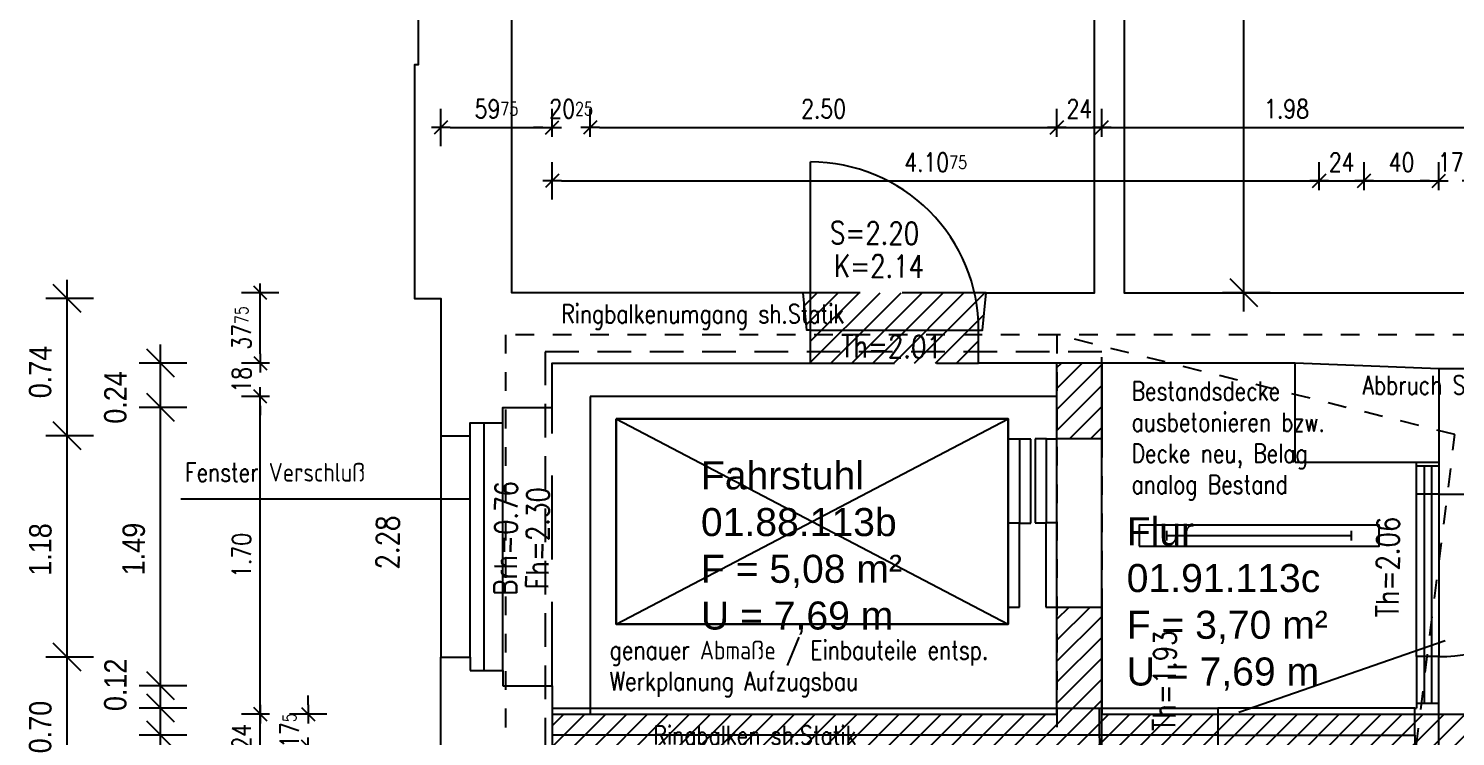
# Model space of a CAD drawing. Header units: metres. Extents: x -1139 to -992, y 249 to 309.
# Drawn here: x -1106.84 to -1099.2, y 296.71 to 300.5 of the extents above; entities that cross this region are included whole.
import ezdxf
from ezdxf.enums import TextEntityAlignment as Align

# ---------------------------------------------------------------- set-up
doc = ezdxf.new("R2010")
doc.units = ezdxf.units.M
doc.header["$LTSCALE"] = 0.03
for name, pattern in [('AUSGEZOGEN', [0]), ('DASHED', [0]), ('GESTRICHELT', [9, 6, -3]), ('GESTRICHELT2', [4.5, 3, -1.5])]:
    doc.linetypes.add(name, pattern=pattern)
doc.layers.get('0').update_dxf_attribs({"linetype": 'CONTINUOUS'})
doc.layers.get('Defpoints').update_dxf_attribs({"linetype": 'CONTINUOUS'})
for name, color, linetype in [('A_abriss', 44, '_ABBRUCH'), ('A_ansicht', 9, 'DASHED'), ('A_aufzug', 3, 'CONTINUOUS'), ('A_bemaßung', 2, 'CONTINUOUS'), ('A_Fenster', 7, 'CONTINUOUS'), ('A_höhen', 3, 'CONTINUOUS'), ('A_MÖBEL', 1, 'CONTINUOUS'), ('A_schraffur', 10, 'CONTINUOUS'), ('A_text', 5, 'CONTINUOUS'), ('A_verdeckt', 8, 'GESTRICHELT2'), ('A_wände', 4, 'CONTINUOUS'), ('A_WÄNDE_NEU', 6, 'CONTINUOUS'), ('CKMA0002', 2, 'CONTINUOUS'), ('E__LEUCHTEN', 6, 'AUSGEZOGEN')]:
    doc.layers.add(name, color=color, linetype=linetype)
doc.styles.add('BOLDSIMP_FNT', font='TXT', dxfattribs={"height": 1})
doc.styles.add('PITSIMP8', font='PITSIMP8.SHX')
doc.styles.add('SIMPLEX', font='simplex.shx', dxfattribs={"width": 0.8, "height": 0.1})
doc.styles.get("Standard").update_dxf_attribs({"font": 'txt', "height": 1})
doc.linetypes.add('_ABBRUCH', pattern='A,25,[101,cadkon.shx,S=3.5,R=0,X=0,Y=0],25', length=50)
doc.dimstyles.get("Standard").update_dxf_attribs({"dimtxt": 0.1, "dimasz": 0.05, "dimexe": 0.1, "dimexo": 0.0625, "dimgap": 0.05, "dimtad": 1, "dimdec": 4, "dimzin": 0, "dimdsep": 46, "dimlunit": 3, "dimtxsty": 'SIMPLEX', "dimblk": 'DIMCROSS', "dimcen": 0.09, "dimdle": 0.025, "dimclrd": 1, "dimclre": 1, "dimclrt": 6, "dimadec": 0, "dimazin": 0, "dimtfac": 1, "dimtdec": 4, "dimtofl": 0, "dimtmove": 2, "dimatfit": 3, "dimldrblk": 'DIMCROSS', "dimfxl": 1, "dimtvp": 1, "dimtolj": 1, "dimtzin": 0, "dimarcsym": 0})

# ---------------------------------------------------------------- blocks, each defined once
blk = doc.blocks.new('SLASH1')
at = {"layer": 'A_bemaßung', "color": 2, "linetype": 'Continuous'}
for p, q in [((0.07663, 0.07663), (-0.07319, -0.07319)), ((0, -0.14068), (0, 0.11466))]:
    blk.add_line(p, q, dxfattribs=at)
blk = doc.blocks.new('Aufzug')
at = {"layer": 'A_aufzug', "color": 1, "linetype": 'GESTRICHELT'}
for p, q in [((2.74, 0.24), (-0.24, 0.24)), ((-0.24, 0.24), (-0.24, -1.94)), ((2.74, 0.03), (2.74, 0.24))]:
    blk.add_line(p, q, dxfattribs=at)
at = {"layer": 'A_aufzug', "linetype": 'Continuous'}
for p, q in [((2.5, 0), (0, 0)), ((0, 0), (0, -1.7)), ((2.5, -1.7), (2.5, 0)), ((2.74, -1.94), (2.74, 0.03)), ((2.2395, -0.1186), (0.1395, -0.1186)), ((0.1395, -0.1186), (0.1395, -1.2186)), ((2.2395, -1.2186), (2.2395, -0.1186)), ((2.2995, -0.2274), (2.2395, -0.2274)), ((2.2995, -0.2274), (2.2995, -0.6774)), ((2.3595, -0.2274), (2.2995, -0.2274)), ((2.3595, -0.6774), (2.3595, -0.2274)), ((2.3834, -0.2266), (2.3834, -0.6766)), ((2.4434, -0.2266), (2.3834, -0.2266)), ((2.4434, -0.6766), (2.4434, -0.2266)), ((2.4435, -0.2266), (2.5, -0.2266)), ((2.74, -0.2266), (2.5, -0.2266)), ((2.2995, -0.6774), (2.2395, -0.6774)), ((2.2395, -0.6774), (2.2395, -1.1276)), ((2.2995, -1.1276), (2.2995, -0.6774)), ((2.2995, -0.6774), (2.3595, -0.6774)), ((2.3834, -0.6766), (2.4434, -0.6766)), ((2.4414, -0.6766), (2.4414, -1.1266)), ((2.5, -0.6766), (2.4434, -0.6766)), ((2.2395, -1.1276), (2.2995, -1.1276)), ((2.4414, -1.1266), (2.5, -1.1266)), ((2.5, -1.1266), (2.74, -1.1266)), ((0.1395, -1.2186), (2.2395, -1.2186)), ((0, -1.7), (2.5, -1.7)), ((-0.24, -1.94), (2.74, -1.94))]:
    blk.add_line(p, q, dxfattribs=at)
blk = doc.blocks.new('DIMCROSS')
at = {"color": 0, "linetype": 'ByBlock'}
blk.add_line((-1, 0), (1, 0), dxfattribs=at)
at = {"linetype": 'ByBlock'}
blk.add_line((-0.707107, -0.707107), (0.707107, 0.707107), dxfattribs=at)
blk = doc.blocks.new('*D114')
at = {"layer": 'CKMA0002', "color": 1, "lineweight": -2}
for p, q in [((-1104.6368, 299.8693), (-1104.6368, 300.0693)), ((-1104.0399, 299.9193), (-1104.0399, 300.0693)), ((-1104.5868, 299.9693), (-1104.0899, 299.9693))]:
    blk.add_line(p, q, dxfattribs=at)
at = {"layer": 'Defpoints', "color": 0}
for p in [(-1104.0399, 299.9693), (-1104.6368, 298.6589), (-1104.0399, 298.7089)]:
    blk.add_point(p, dxfattribs=at)
at = {"layer": 'CKMA0002', "color": 1, "lineweight": -2, "xscale": 0.05, "yscale": 0.05, "zscale": 0.05, "rotation": 180}
blk.add_blockref('DIMCROSS', (-1104.6368, 299.9693), dxfattribs=at)
at = {"layer": 'CKMA0002', "color": 1, "lineweight": -2, "xscale": 0.05, "yscale": 0.05, "zscale": 0.05}
blk.add_blockref('DIMCROSS', (-1104.0399, 299.9693), dxfattribs=at)
at = {"layer": 'CKMA0002', "color": 3, "insert": (-1104.3384, 300.0693), "char_height": 0.1, "attachment_point": 5, "style": 'SIMPLEX'}
blk.add_mtext('\\A1;59{\\A1\\H0.7x\\S75;}', dxfattribs=at)
blk = doc.blocks.new('*D115')
at = {"layer": 'CKMA0002', "color": 1, "lineweight": -2}
for p, q in [((-1103.8368, 299.9193), (-1103.8368, 300.0693)), ((-1104.0899, 299.9693), (-1104.1399, 299.9693)), ((-1103.7868, 299.9693), (-1103.7368, 299.9693))]:
    blk.add_line(p, q, dxfattribs=at)
at = {"layer": 'Defpoints', "color": 0}
for p in [(-1103.8368, 299.9693), (-1104.0399, 298.7089), (-1103.8368, 298.53)]:
    blk.add_point(p, dxfattribs=at)
at = {"layer": 'CKMA0002', "color": 1, "lineweight": -2, "xscale": 0.05, "yscale": 0.05, "zscale": 0.05}
blk.add_blockref('DIMCROSS', (-1104.0399, 299.9693), dxfattribs=at)
at = {"layer": 'CKMA0002', "color": 1, "lineweight": -2, "xscale": 0.05, "yscale": 0.05, "zscale": 0.05, "rotation": 180}
blk.add_blockref('DIMCROSS', (-1103.8368, 299.9693), dxfattribs=at)
at = {"layer": 'CKMA0002', "color": 3, "insert": (-1103.9384, 300.0693), "char_height": 0.1, "attachment_point": 5, "style": 'SIMPLEX'}
blk.add_mtext('\\A1;20{\\A1\\H0.7x\\S25;}', dxfattribs=at)
blk = doc.blocks.new('*D116')
at = {"layer": 'CKMA0002', "color": 1, "lineweight": -2}
for p, q in [((-1101.3369, 299.9193), (-1101.3369, 300.0693)), ((-1103.7868, 299.9693), (-1101.3869, 299.9693))]:
    blk.add_line(p, q, dxfattribs=at)
at = {"layer": 'Defpoints', "color": 0}
for p in [(-1101.3369, 299.9693), (-1103.8368, 298.53), (-1101.3369, 298.5062)]:
    blk.add_point(p, dxfattribs=at)
at = {"layer": 'CKMA0002', "color": 1, "lineweight": -2, "xscale": 0.05, "yscale": 0.05, "zscale": 0.05, "rotation": 180}
blk.add_blockref('DIMCROSS', (-1103.8368, 299.9693), dxfattribs=at)
at = {"layer": 'CKMA0002', "color": 1, "lineweight": -2, "xscale": 0.05, "yscale": 0.05, "zscale": 0.05}
blk.add_blockref('DIMCROSS', (-1101.3369, 299.9693), dxfattribs=at)
at = {"layer": 'CKMA0002', "color": 3, "insert": (-1102.5868, 300.0693), "char_height": 0.1, "attachment_point": 5, "style": 'SIMPLEX'}
blk.add_mtext('\\A1;2.50{\\A1\\H0.7x\\S;}', dxfattribs=at)
blk = doc.blocks.new('*D117')
at = {"layer": 'CKMA0002', "color": 1, "lineweight": -2}
for p, q in [((-1101.0969, 299.9193), (-1101.0969, 300.0693)), ((-1101.2869, 299.9693), (-1101.1469, 299.9693))]:
    blk.add_line(p, q, dxfattribs=at)
at = {"layer": 'Defpoints', "color": 0}
for p in [(-1101.0969, 299.9693), (-1101.3369, 298.5062), (-1101.0969, 298.5062)]:
    blk.add_point(p, dxfattribs=at)
at = {"layer": 'CKMA0002', "color": 1, "lineweight": -2, "xscale": 0.05, "yscale": 0.05, "zscale": 0.05, "rotation": 180}
blk.add_blockref('DIMCROSS', (-1101.3369, 299.9693), dxfattribs=at)
at = {"layer": 'CKMA0002', "color": 1, "lineweight": -2, "xscale": 0.05, "yscale": 0.05, "zscale": 0.05}
blk.add_blockref('DIMCROSS', (-1101.0969, 299.9693), dxfattribs=at)
at = {"layer": 'CKMA0002', "color": 3, "insert": (-1101.2169, 300.0693), "char_height": 0.1, "attachment_point": 5, "style": 'SIMPLEX'}
blk.add_mtext('\\A1;24{\\A1\\H0.7x\\S;}', dxfattribs=at)
blk = doc.blocks.new('*D118')
at = {"layer": 'CKMA0002', "color": 1, "lineweight": -2}
for p, q in [((-1099.1169, 299.9193), (-1099.1169, 300.0693)), ((-1101.0469, 299.9693), (-1099.1669, 299.9693))]:
    blk.add_line(p, q, dxfattribs=at)
at = {"layer": 'Defpoints', "color": 0}
for p in [(-1099.1169, 299.9693), (-1101.0969, 298.5062), (-1099.1169, 296.83)]:
    blk.add_point(p, dxfattribs=at)
at = {"layer": 'CKMA0002', "color": 1, "lineweight": -2, "xscale": 0.05, "yscale": 0.05, "zscale": 0.05, "rotation": 180}
blk.add_blockref('DIMCROSS', (-1101.0969, 299.9693), dxfattribs=at)
at = {"layer": 'CKMA0002', "color": 1, "lineweight": -2, "xscale": 0.05, "yscale": 0.05, "zscale": 0.05}
blk.add_blockref('DIMCROSS', (-1099.1169, 299.9693), dxfattribs=at)
at = {"layer": 'CKMA0002', "color": 3, "insert": (-1100.1069, 300.0693), "char_height": 0.1, "attachment_point": 5, "style": 'SIMPLEX'}
blk.add_mtext('\\A1;1.98{\\A1\\H0.7x\\S;}', dxfattribs=at)
blk = doc.blocks.new('*D120')
at = {"layer": 'CKMA0002', "color": 1, "lineweight": -2}
for p, q in [((-1104.0399, 299.5837), (-1104.0399, 299.7837)), ((-1099.9319, 299.6337), (-1099.9319, 299.7837)), ((-1103.9899, 299.6837), (-1099.9819, 299.6837))]:
    blk.add_line(p, q, dxfattribs=at)
at = {"layer": 'Defpoints', "color": 0}
for p in [(-1099.9319, 299.6837), (-1104.0399, 295.3846), (-1099.9319, 295.4346)]:
    blk.add_point(p, dxfattribs=at)
at = {"layer": 'CKMA0002', "color": 1, "lineweight": -2, "xscale": 0.05, "yscale": 0.05, "zscale": 0.05, "rotation": 180}
blk.add_blockref('DIMCROSS', (-1104.0399, 299.6837), dxfattribs=at)
at = {"layer": 'CKMA0002', "color": 1, "lineweight": -2, "xscale": 0.05, "yscale": 0.05, "zscale": 0.05}
blk.add_blockref('DIMCROSS', (-1099.9319, 299.6837), dxfattribs=at)
at = {"layer": 'CKMA0002', "color": 3, "insert": (-1101.9859, 299.7837), "char_height": 0.1, "attachment_point": 5, "style": 'SIMPLEX'}
blk.add_mtext('\\A1;4.10{\\A1\\H0.7x\\S75;}', dxfattribs=at)
blk = doc.blocks.new('*D121')
at = {"layer": 'CKMA0002', "color": 1, "lineweight": -2}
for p, q in [((-1099.6919, 299.6337), (-1099.6919, 299.7837)), ((-1099.8819, 299.6837), (-1099.7419, 299.6837))]:
    blk.add_line(p, q, dxfattribs=at)
at = {"layer": 'Defpoints', "color": 0}
for p in [(-1099.6919, 299.6837), (-1099.9319, 295.4346), (-1099.6919, 295.4346)]:
    blk.add_point(p, dxfattribs=at)
at = {"layer": 'CKMA0002', "color": 1, "lineweight": -2, "xscale": 0.05, "yscale": 0.05, "zscale": 0.05, "rotation": 180}
blk.add_blockref('DIMCROSS', (-1099.9319, 299.6837), dxfattribs=at)
at = {"layer": 'CKMA0002', "color": 1, "lineweight": -2, "xscale": 0.05, "yscale": 0.05, "zscale": 0.05}
blk.add_blockref('DIMCROSS', (-1099.6919, 299.6837), dxfattribs=at)
at = {"layer": 'CKMA0002', "color": 3, "insert": (-1099.8119, 299.7837), "char_height": 0.1, "attachment_point": 5, "style": 'SIMPLEX'}
blk.add_mtext('\\A1;24{\\A1\\H0.7x\\S;}', dxfattribs=at)
blk = doc.blocks.new('*D122')
at = {"layer": 'CKMA0002', "color": 1, "lineweight": -2}
for p, q in [((-1099.2908, 299.6337), (-1099.2908, 299.7837)), ((-1099.6419, 299.6837), (-1099.3408, 299.6837))]:
    blk.add_line(p, q, dxfattribs=at)
at = {"layer": 'Defpoints', "color": 0}
for p in [(-1099.2908, 299.6837), (-1099.6919, 295.4346), (-1099.2908, 295.4346)]:
    blk.add_point(p, dxfattribs=at)
at = {"layer": 'CKMA0002', "color": 1, "lineweight": -2, "xscale": 0.05, "yscale": 0.05, "zscale": 0.05, "rotation": 180}
blk.add_blockref('DIMCROSS', (-1099.6919, 299.6837), dxfattribs=at)
at = {"layer": 'CKMA0002', "color": 1, "lineweight": -2, "xscale": 0.05, "yscale": 0.05, "zscale": 0.05}
blk.add_blockref('DIMCROSS', (-1099.2908, 299.6837), dxfattribs=at)
at = {"layer": 'CKMA0002', "color": 3, "insert": (-1099.4913, 299.7837), "char_height": 0.1, "attachment_point": 5, "style": 'SIMPLEX'}
blk.add_mtext('\\A1;40{\\A1\\H0.7x\\S;}', dxfattribs=at)
blk = doc.blocks.new('*D123')
at = {"layer": 'CKMA0002', "color": 1, "lineweight": -2}
for p, q in [((-1099.1169, 299.6337), (-1099.1169, 299.7837)), ((-1099.3408, 299.6837), (-1099.3908, 299.6837)), ((-1099.0669, 299.6837), (-1099.0169, 299.6837))]:
    blk.add_line(p, q, dxfattribs=at)
at = {"layer": 'Defpoints', "color": 0}
for p in [(-1099.1169, 299.6837), (-1099.1169, 295.6805), (-1099.2908, 295.4346)]:
    blk.add_point(p, dxfattribs=at)
at = {"layer": 'CKMA0002', "color": 1, "lineweight": -2, "xscale": 0.05, "yscale": 0.05, "zscale": 0.05}
blk.add_blockref('DIMCROSS', (-1099.2908, 299.6837), dxfattribs=at)
at = {"layer": 'CKMA0002', "color": 1, "lineweight": -2, "xscale": 0.05, "yscale": 0.05, "zscale": 0.05, "rotation": 180}
blk.add_blockref('DIMCROSS', (-1099.1169, 299.6837), dxfattribs=at)
at = {"layer": 'CKMA0002', "color": 3, "insert": (-1099.2038, 299.7837), "char_height": 0.1, "attachment_point": 5, "style": 'SIMPLEX'}
blk.add_mtext('\\A1;17{\\A1\\H0.7x\\S5;}', dxfattribs=at)
blk = doc.blocks.new('*D127')
at = {"layer": 'CKMA0002', "color": 1, "lineweight": -2}
for p, q in [((-1105.5534, 296.83), (-1105.7034, 296.83)), ((-1105.6034, 296.64), (-1105.6034, 296.78))]:
    blk.add_line(p, q, dxfattribs=at)
at = {"layer": 'Defpoints', "color": 0}
for p in [(-1105.6034, 296.83), (-1101.5174, 296.83), (-1101.5174, 296.59)]:
    blk.add_point(p, dxfattribs=at)
at = {"layer": 'CKMA0002', "color": 1, "lineweight": -2, "xscale": 0.05, "yscale": 0.05, "zscale": 0.05}
for p, rotation in [((-1105.6034, 296.83), 90), ((-1105.6034, 296.59), 270)]:
    blk.add_blockref('DIMCROSS', p, dxfattribs=dict(at, rotation=rotation))
at = {"layer": 'CKMA0002', "color": 3, "insert": (-1105.7034, 296.71), "char_height": 0.1, "attachment_point": 5, "rotation": 90, "style": 'SIMPLEX'}
blk.add_mtext('\\A1;24{\\A1\\H0.7x\\S;}', dxfattribs=at)
blk = doc.blocks.new('*D128')
at = {"layer": 'CKMA0002', "color": 1, "lineweight": -2}
for p, q in [((-1105.5534, 298.53), (-1105.7034, 298.53)), ((-1105.6034, 296.88), (-1105.6034, 298.48))]:
    blk.add_line(p, q, dxfattribs=at)
at = {"layer": 'Defpoints', "color": 0}
for p in [(-1105.6034, 298.53), (-1101.5174, 298.53), (-1101.5174, 296.83)]:
    blk.add_point(p, dxfattribs=at)
at = {"layer": 'CKMA0002', "color": 1, "lineweight": -2, "xscale": 0.05, "yscale": 0.05, "zscale": 0.05}
for p, rotation in [((-1105.6034, 298.53), 90), ((-1105.6034, 296.83), 270)]:
    blk.add_blockref('DIMCROSS', p, dxfattribs=dict(at, rotation=rotation))
at = {"layer": 'CKMA0002', "color": 3, "insert": (-1105.7034, 297.68), "char_height": 0.1, "attachment_point": 5, "rotation": 90, "style": 'SIMPLEX'}
blk.add_mtext('\\A1;1.70{\\A1\\H0.7x\\S;}', dxfattribs=at)
blk = doc.blocks.new('*D129')
at = {"layer": 'CKMA0002', "color": 1, "lineweight": -2}
for p, q in [((-1105.6034, 298.7589), (-1105.6034, 298.8089)), ((-1105.5534, 298.7089), (-1105.7034, 298.7089)), ((-1105.6034, 298.48), (-1105.6034, 298.43))]:
    blk.add_line(p, q, dxfattribs=at)
at = {"layer": 'Defpoints', "color": 0}
for p in [(-1105.6034, 298.7089), (-1100.5758, 298.7089), (-1101.5174, 298.53)]:
    blk.add_point(p, dxfattribs=at)
at = {"layer": 'CKMA0002', "color": 1, "lineweight": -2, "xscale": 0.05, "yscale": 0.05, "zscale": 0.05}
for p, rotation in [((-1105.6034, 298.7089), 270), ((-1105.6034, 298.53), 90)]:
    blk.add_blockref('DIMCROSS', p, dxfattribs=dict(at, rotation=rotation))
at = {"layer": 'CKMA0002', "color": 3, "insert": (-1105.7034, 298.6194), "char_height": 0.1, "attachment_point": 5, "rotation": 90, "style": 'SIMPLEX'}
blk.add_mtext('\\A1;18{\\A1\\H0.7x\\S;}', dxfattribs=at)
blk = doc.blocks.new('*D130')
at = {"layer": 'CKMA0002', "color": 1, "lineweight": -2}
for p, q in [((-1105.5034, 299.0854), (-1105.7034, 299.0854)), ((-1105.6034, 298.7589), (-1105.6034, 299.0354))]:
    blk.add_line(p, q, dxfattribs=at)
at = {"layer": 'Defpoints', "color": 0}
for p in [(-1105.6034, 299.0854), (-1100.5758, 299.0854), (-1100.5758, 298.7089)]:
    blk.add_point(p, dxfattribs=at)
at = {"layer": 'CKMA0002', "color": 1, "lineweight": -2, "xscale": 0.05, "yscale": 0.05, "zscale": 0.05}
for p, rotation in [((-1105.6034, 299.0854), 90), ((-1105.6034, 298.7089), 270)]:
    blk.add_blockref('DIMCROSS', p, dxfattribs=dict(at, rotation=rotation))
at = {"layer": 'CKMA0002', "color": 3, "insert": (-1105.7034, 298.8971), "char_height": 0.1, "attachment_point": 5, "rotation": 90, "style": 'SIMPLEX'}
blk.add_mtext('\\A1;37{\\A1\\H0.7x\\S75;}', dxfattribs=at)
blk = doc.blocks.new('*D136')
at = {"layer": 'CKMA0002', "color": 1, "lineweight": -2}
for p, q in [((-1105.347, 296.88), (-1105.347, 296.93)), ((-1105.247, 296.83), (-1105.447, 296.83)), ((-1105.347, 296.605), (-1105.347, 296.555))]:
    blk.add_line(p, q, dxfattribs=at)
at = {"layer": 'Defpoints', "color": 0}
for p in [(-1105.347, 296.83), (-1099.4373, 296.83), (-1099.4373, 296.655)]:
    blk.add_point(p, dxfattribs=at)
at = {"layer": 'CKMA0002', "color": 1, "lineweight": -2, "xscale": 0.05, "yscale": 0.05, "zscale": 0.05}
for p, rotation in [((-1105.347, 296.83), 270), ((-1105.347, 296.655), 90)]:
    blk.add_blockref('DIMCROSS', p, dxfattribs=dict(at, rotation=rotation))
at = {"layer": 'CKMA0002', "color": 3, "insert": (-1105.447, 296.7425), "char_height": 0.1, "attachment_point": 5, "rotation": 90, "style": 'SIMPLEX'}
blk.add_mtext('\\A1;17{\\A1\\H0.7x\\S5;}', dxfattribs=at)
blk = doc.blocks.new('2DEL_457')
for p, q in [((-0.3844, -0.2363), (-0.3844, 0.2363)), ((0.3844, -0.2363), (0.3844, 0.2363)), ((-0.3844, 0), (0.3844, 0))]:
    blk.add_line(p, q)
blk.add_lwpolyline([(-0.5, -0.5), (0.5, -0.5), (0.5, 0.5), (-0.5, 0.5)], close=True)
at = {"style": 'PITSIMP8', "flags": 9}
for tag, p in [('BEZEICHNUNG', (-0.0298, 0.1793)), ('RAUM/GRUPPE', (-0.0298, 0.1593)), ('POS.NR.G-LV', (-0.0298, 0.1393)), ('FABRIKAT', (-0.0298, 0.1193)), ('KENNUNG', (-0.0298, 0.0793)), ('LEISTUNG', (-0.0298, 0.0593)), ('TYP', (-0.0298, 0.0993)), ('VOLUMENSTROM', (-0.0298, 0.0393)), ('DRUCK/-STUFE', (-0.0298, 0.0193)), ('ANSCHLUSS', (-0.0298, -0.0007)), ('TEMPERATUR', (-0.0298, -0.0607)), ('GROESSE', (-0.0298, -0.0207)), ('DN', (-0.0298, -0.0407)), ('SPANNUNG/FREQUENZ', (-0.0298, -0.1207)), ('SCHUTZART', (-0.0298, -0.1007)), ('DREHZAHL', (-0.0298, -0.0807)), ('GEWICHT', (-0.0298, -0.1407)), ('FREI', (-0.0298, -0.1607)), ('FREI', (-0.0298, -0.1807)), ('FREI', (-0.0298, -0.2007))]:
    blk.add_attdef(tag, text='', height=0.01, dxfattribs=at).set_placement(p, align=Align.MIDDLE)

msp = doc.modelspace()

# ---------------------------------------------------------------- hatches: boundary and pattern name
at = {"layer": 'A_schraffur'}
h = msp.add_hatch(dxfattribs=at)
h.set_pattern_fill('ANSI31', color=256, scale=0.025, style=0)
h.paths.add_polyline_path([(-1102.69589, 299.08538), (-1102.6759, 298.88539), (-1102.65589, 298.88539), (-1102.6559, 298.70889), (-1101.75595, 298.70889), (-1101.75595, 298.88539), (-1101.73595, 298.88539), (-1101.71596, 299.08538)])
h = msp.add_hatch(dxfattribs=at)
h.set_pattern_fill('ANSI31', color=256, scale=0.025, style=0)
h.paths.add_polyline_path([(-1101.09686, 298.70889), (-1101.33685, 298.70889), (-1101.33685, 298.52997), (-1101.33685, 298.52997), (-1101.33685, 298.30341), (-1101.09686, 298.30341)])
h.paths.add_polyline_path([(-1101.09686, 297.40341), (-1101.33685, 297.40341), (-1101.33685, 296.86201), (-1101.11012, 296.86201), (-1101.09686, 296.86201)])
h.paths.add_polyline_path([(-1101.11012, 296.86201), (-1101.33685, 296.86201), (-1101.33685, 296.82997), (-1104.03993, 296.82997), (-1104.03993, 296.71699), (-1101.11012, 296.71699)])
h.paths.add_polyline_path([(-1101.11012, 296.71697), (-1101.11012, 296.71699), (-1104.03994, 296.71699), (-1104.03994, 296.58997), (-1101.09729, 296.58997, -0.0503856)])
h.paths.add_polyline_path([(-1101.09686, 296.71699), (-1101.11012, 296.71699, 0.0503935), (-1101.09729, 296.58997), (-1101.09686, 296.58997)])
h.paths.add_polyline_path([(-1101.09686, 296.86201), (-1101.11012, 296.86201), (-1101.11012, 296.71699), (-1101.09686, 296.71699)])
h = msp.add_hatch(dxfattribs=at)
h.set_pattern_fill('ANSI31', color=256, scale=0.025, style=0)
h.paths.add_polyline_path([(-1100.47515, 296.82997), (-1101.09686, 296.82997), (-1101.09686, 296.71699), (-1100.47516, 296.71697)])
h.paths.add_polyline_path([(-1100.47516, 296.71697), (-1101.09686, 296.71699), (-1101.09686, 296.58997), (-1100.47516, 296.58997)])
h.paths.add_polyline_path([(-1099.42023, 296.82997), (-1100.47515, 296.82997), (-1100.47516, 296.71697), (-1099.42023, 296.71699)])
h.paths.add_polyline_path([(-1099.69186, 296.65497), (-1099.42023, 296.65497), (-1099.42023, 296.71699), (-1100.47516, 296.71697), (-1100.47516, 296.58997), (-1099.93186, 296.58997), (-1099.93186, 294.75464), (-1099.69186, 294.75464)])
h.paths.add_polyline_path([(-1099.69186, 294.75464), (-1099.93186, 294.75464), (-1099.93186, 294.37223), (-1099.42023, 294.37223), (-1099.42023, 294.54723), (-1099.69186, 294.54723)])
h.paths.add_polyline_path([(-1099.37049, 294.54723), (-1099.42023, 294.54723), (-1099.42023, 294.37223), (-1099.37049, 294.37223)])
h.paths.add_polyline_path([(-1099.33049, 294.54723), (-1099.37049, 294.54723), (-1099.37049, 294.37223), (-1099.33049, 294.37223)])
h.paths.add_polyline_path([(-1099.29077, 294.54723), (-1099.33049, 294.54723), (-1099.33049, 294.37223), (-1099.29077, 294.37223)])
h.paths.add_polyline_path([(-1099.11686, 296.82997), (-1099.29078, 296.82997), (-1099.29077, 294.30825), (-1099.11686, 294.30825)])
h.paths.add_polyline_path([(-1099.11686, 294.30825), (-1099.29077, 294.30825), (-1099.29077, 294.12223), (-1099.11686, 294.12223)])
h.paths.add_polyline_path([(-1099.29078, 296.82997), (-1099.42023, 296.82997), (-1099.42023, 296.71699), (-1099.42023, 296.65497), (-1099.29078, 296.65497)])
h.paths.add_polyline_path([(-1100.67349, 296.69662), (-1100.66698, 297.31887), (-1100.84697, 297.32076), (-1100.85348, 296.69851)], flags=9)
h.paths.add_polyline_path([(-1098.97775, 294.93062), (-1098.97042, 295.63058), (-1099.15041, 295.63246), (-1099.15774, 294.9325)], flags=9)

# ---------------------------------------------------------------- linework, layer by layer
at = {"layer": 'A_abriss', "ltscale": 0.3}
for p, q in [((-1102.65589, 298.88539), (-1102.6559, 299.78534)), ((-1102.65589, 298.88539), (-1101.75595, 298.88539)), ((-1100.06016, 298.17892), (-1100.06016, 298.70889)), ((-1099.29075, 298.67799), (-1099.29076, 298.17892)), ((-1100.06016, 298.17892), (-1099.29076, 298.17892)), ((-1099.29077, 298.15801), (-1099.41021, 298.15802)), ((-1099.4102, 298.17892), (-1099.29076, 298.17892)), ((-1099.4102, 298.00803), (-1099.4102, 298.17892)), ((-1099.37048, 298.15802), (-1099.37049, 296.88808)), ((-1099.33048, 298.15802), (-1099.33048, 296.88809)), ((-1099.29076, 298.17892), (-1099.29075, 298.00802)), ((-1099.41021, 297.13808), (-1099.4102, 298.00803)), ((-1099.29076, 298.00802), (-1099.4102, 298.00803)), ((-1099.29076, 298.00802), (-1099.29078, 297.13808)), ((-1099.29076, 298.00802), (-1098.42082, 298.00803)), ((-1099.29078, 297.13808), (-1099.41021, 297.13808)), ((-1099.41021, 297.13808), (-1099.4102, 296.86201)), ((-1099.29077, 294.30825), (-1099.29078, 297.13808)), ((-1104.03993, 296.86202), (-1101.11012, 296.86201)), ((-1101.11012, 296.86201), (-1100.47515, 296.862)), ((-1101.11012, 296.86201), (-1101.11012, 296.71699)), ((-1100.47515, 296.862), (-1100.47516, 296.71697)), ((-1099.42023, 296.86201), (-1100.47515, 296.862)), ((-1099.42023, 296.71699), (-1099.42023, 296.86201)), ((-1099.42023, 296.86201), (-1099.4102, 296.86201)), ((-1099.29077, 296.88808), (-1099.41021, 296.88808)), ((-1101.11012, 296.71699), (-1104.03994, 296.71699)), ((-1100.47516, 296.71697), (-1101.11012, 296.71699)), ((-1100.47516, 296.71697), (-1099.42023, 296.71699)), ((-1100.47516, 296.71697), (-1100.47516, 296.08202)), ((-1099.42023, 296.71699), (-1099.42023, 294.30825))]:
    msp.add_line(p, q, dxfattribs=at)
for centre, radius, start, end in [((-1102.65589, 298.88539), 0.89994, 0, 90.00064), ((-1099.29076, 298.00802), 0.86995, 269.99868, 0.000659), ((-1100.47516, 296.71697), 0.63496, 179.998201, 270.0009)]:
    msp.add_arc(centre, radius, start, end, dxfattribs=at)
at = {"layer": 'A_ansicht', "color": 9, "linetype": 'Continuous'}
for p, q in [((-1104.30493, 297.06451), (-1104.30493, 298.38942)), ((-1104.63685, 298.31942), (-1104.63686, 297.1345))]:
    msp.add_line(p, q, dxfattribs=at)
at = {"layer": 'A_bemaßung', "linetype": 'Continuous'}
for p, q in [((-1100.33482, 298.98538), (-1100.33482, 305.245)), ((-1106.63686, 278.12998), (-1106.63686, 299.15496)), ((-1106.13685, 296.76201), (-1106.13685, 298.8089)), ((-1106.13686, 292.63723), (-1106.13686, 296.81698))]:
    msp.add_line(p, q, dxfattribs=at)
at = {"layer": 'A_Fenster', "linetype": 'Continuous'}
for p, q in [((-1104.40492, 297.0645), (-1104.40492, 298.38942)), ((-1104.47992, 297.13449), (-1104.47993, 298.31942))]:
    msp.add_line(p, q, dxfattribs=at)
at = {"layer": 'A_MÖBEL'}
for p, q in [((-1103.69735, 298.41139), (-1101.59735, 297.31139)), ((-1103.69735, 297.31139), (-1101.59735, 298.41139))]:
    msp.add_line(p, q, dxfattribs=at)
msp.add_lwpolyline([(-1103.69735, 298.41139), (-1101.59735, 298.41139), (-1101.59735, 297.31139), (-1103.69735, 297.31139)], close=True, dxfattribs=at)
at = {"layer": 'A_text'}
for p, q in [((-1106.02842, 297.98165), (-1104.47993, 297.98163)), ((-1099.25688, 297.22299), (-1100.36188, 296.83978))]:
    msp.add_line(p, q, dxfattribs=at)
at = {"layer": 'A_verdeckt', "ltscale": 5}
for p, q in [((-1101.71596, 299.08538), (-1102.69589, 299.08538)), ((-1102.6559, 298.70889), (-1101.75595, 298.70889)), ((-1104.03992, 296.982), (-1104.03993, 298.4719))]:
    msp.add_line(p, q, dxfattribs=at)
at = {"layer": 'A_verdeckt'}
for p, q in [((-1101.33644, 298.85997), (-1104.28993, 298.85966)), ((-1104.28993, 298.85966), (-1104.28993, 292.48798)), ((-1099.20517, 298.32633), (-1101.33685, 298.85997)), ((-1101.09686, 298.30341), (-1101.09686, 297.40341)), ((-1099.93186, 292.48798), (-1099.20517, 298.32633))]:
    msp.add_line(p, q, dxfattribs=at)
msp.add_lwpolyline([(-1099.11686, 293.10996), (-1099.11686, 298.85997), (-1101.33685, 298.85997), (-1101.33685, 296.58997), (-1099.93186, 296.58997), (-1099.93186, 292.48798), (-1099.11686, 292.48798)], close=True, dxfattribs=at)
at = {"layer": 'A_wände'}
for p, q in [((-1099.29075, 298.67799), (-1100.06017, 298.7089)), ((-1104.03993, 296.86202), (-1104.03993, 296.71699))]:
    msp.add_line(p, q, dxfattribs=at)
at = {"layer": 'A_wände', "linetype": 'Continuous'}
for p, q in [((-1098.74079, 298.67799), (-1099.29075, 298.67799)), ((-1104.63686, 296.43448), (-1104.63686, 297.1345)), ((-1104.63686, 297.1345), (-1104.47992, 297.13449)), ((-1104.47992, 297.13449), (-1104.47994, 297.0645)), ((-1104.47994, 297.0645), (-1104.30493, 297.06451)), ((-1104.30493, 297.06451), (-1104.30492, 296.98201)), ((-1104.30492, 296.98201), (-1104.03992, 296.982)), ((-1104.03992, 296.982), (-1104.03993, 296.86202)), ((-1104.03994, 296.71699), (-1104.03994, 296.57699))]:
    msp.add_line(p, q, dxfattribs=at)
for points in [[(-1102.6559, 298.70889), (-1102.65589, 298.88539), (-1102.6759, 298.88539), (-1102.69589, 299.08538), (-1104.2558, 299.08538), (-1104.2558, 305.14501)], [(-1104.75685, 304.48998), (-1104.75686, 300.30497), (-1104.77685, 300.30498), (-1104.77685, 299.05498), (-1104.63685, 299.05497), (-1104.63685, 298.31942), (-1104.47993, 298.31942), (-1104.47993, 298.38941), (-1104.30493, 298.38942), (-1104.30491, 298.47191), (-1104.03993, 298.4719), (-1104.03992, 298.7089), (-1102.6559, 298.70889)], [(-1100.06017, 298.7089), (-1101.75595, 298.70889), (-1101.75595, 298.88539), (-1101.73595, 298.88539), (-1101.71596, 299.08538), (-1101.13598, 299.08537), (-1101.13599, 302.22519), (-1100.97602, 302.22519), (-1100.97602, 299.08538), (-1098.5658, 299.08538), (-1098.56581, 298.88797), (-1098.6608, 298.88796)]]:
    msp.add_lwpolyline(points, dxfattribs=at)
at = {"layer": 'A_WÄNDE_NEU'}
for points in [[(-1101.09686, 298.70889), (-1101.09686, 298.30341), (-1101.33685, 298.30341), (-1101.33685, 298.70889)], [(-1104.03993, 296.82997), (-1101.33685, 296.82997), (-1101.33685, 297.40341), (-1101.09686, 297.40341), (-1101.09686, 296.82997), (-1099.11686, 296.82997), (-1099.11686, 294.12223), (-1099.29186, 294.12223)]]:
    msp.add_lwpolyline(points, dxfattribs=at)

# ---------------------------------------------------------------- block references
at = {"layer": 'A_bemaßung', "color": 7, "rotation": 90}
for p in [(-1106.63686, 299.05497), (-1100.33482, 299.08538), (-1106.13686, 298.70889), (-1106.13685, 298.47191), (-1106.13685, 298.47191), (-1106.63685, 298.31942), (-1106.63685, 298.31942), (-1106.63686, 297.13449), (-1106.63686, 297.13449), (-1106.13685, 296.982), (-1106.13685, 296.982), (-1106.13687, 296.86201), (-1106.13686, 296.717)]:
    msp.add_blockref('SLASH1', p, dxfattribs=at)
at = {"layer": 'A_wände'}
msp.add_blockref('Aufzug', (-1103.83685, 298.52997), dxfattribs=at)
at = {"layer": 'E__LEUCHTEN', "color": 5, "xscale": 1.285160624999662, "yscale": 0.1120140000000447, "zscale": 1.285160625}
msp.add_blockref('2DEL_457', (-1100.25353, 297.78545), dxfattribs=at)

# ---------------------------------------------------------------- texts
at = {"layer": 'A_abriss', "ltscale": 0.3, "style": 'SIMPLEX', "width": 0.8}
for s, rotation, p in [('S=2.20', 359.4, (-1102.31346, 299.40489)), ('K=2.14', 359.4, (-1102.28954, 299.22783)), ('Th=2.01', 359.4, (-1102.22309, 298.79768)), ('Th=2.06', 89.4, (-1099.56484, 297.61739)), ('Th=1.93', 89.4, (-1100.76023, 297.00869))]:
    msp.add_text(s, height=0.12, rotation=rotation, dxfattribs=at).set_placement(p, align=Align.MIDDLE_CENTER)
at = {"layer": 'A_bemaßung', "color": 7, "linetype": 'Continuous', "style": 'BOLDSIMP_FNT', "width": 0.9}
for s, p in [('0.74', (-1106.68686, 298.52006)), ('0.24', (-1106.28438, 298.38394)), ('1.18', (-1106.68686, 297.57009)), ('1.49', (-1106.18685, 297.57265)), ('0.12', (-1106.28437, 296.84604)), ('0.70', (-1106.68685, 296.61991))]:
    msp.add_text(s, height=0.12, rotation=89.6, dxfattribs=at).set_placement(p, align=Align.BOTTOM_LEFT)
at = {"layer": 'A_höhen', "linetype": 'Continuous', "style": 'SIMPLEX', "width": 0.8}
for s, p in [('Brh=0.76', (-1104.288, 297.77092)), ('Fh=2.30', (-1104.118, 297.77091)), ('2.28', (-1104.92114, 297.74887))]:
    msp.add_text(s, height=0.12, rotation=89.4, dxfattribs=at).set_placement(p, align=Align.MIDDLE_CENTER)
at = {"layer": 'A_text', "linetype": 'Continuous', "char_height": 0.1, "attachment_point": 1, "style": 'SIMPLEX'}
for s, insert, width in [('Ringbalkenumgang sh.Statik', (-1103.99165, 299.02242), 3.3134309), ('Bestandsdecke ausbetonieren bzw. Decke neu, Belag analog Bestand', (-1100.93722, 298.60964), 1.1525), ('Abbruch Schornstein', (-1099.70089, 298.64125), 1.1525), ('Fenster Verschluß', (-1106.0069, 298.17461), 1.4431), ('genauer Abmaße / Einbauteile entsp.\\PWerkplanung Aufzugsbau', (-1103.73188, 297.22334), 2.3469628), ('Ringbalken sh.Statik', (-1103.49784, 296.76722), 3.3134)]:
    msp.add_mtext(s, dxfattribs=dict(at, insert=insert, width=width))
at = {"layer": 'A_text', "linetype": 'Continuous', "char_height": 0.15, "width": 6.6459, "attachment_point": 1}
for s, insert in [('{\\fArial|b0|i0|c0|p34;Fahrstuhl\\P01.88.113b\\PF = 5,08 m²\\PU = 7,69 m}', (-1103.24351, 298.18316)), ('{\\fArial|b0|i0|c0|p34;Flur\\P01.91.113c\\PF = 3,70 m²\\PU = 7,69 m}', (-1100.96304, 297.88361))]:
    msp.add_mtext(s, dxfattribs=dict(at, insert=insert))

# ---------------------------------------------------------------- dimensions: what is measured, and where the dimension line sits
at = {"layer": 'CKMA0002'}
for base, p1, p2, text, override, picture, middle in [((-1104.03992, 299.96931), (-1104.63685, 298.6589), (-1104.03992, 298.7089), '59{\\A1\\H0.7x\\S75;}', {"dimexo": 1.21041, "dimrnd": 0.0025, "dimclrt": 3, "dimtix": 1}, '*D114', (-1104.33838, 300.06931)), ((-1103.83685, 299.96931), (-1104.03992, 298.7089), (-1103.83685, 298.52997), '20{\\A1\\H0.7x\\S25;}', {"dimexo": 1.389339, "dimrnd": 0.0025, "dimse1": 1, "dimclrt": 3, "dimtix": 1}, '*D115', (-1103.93838, 300.06931)), ((-1101.33685, 299.96931), (-1103.83685, 298.52997), (-1101.33685, 298.50615), '2.50{\\A1\\H0.7x\\S;}', {"dimexo": 1.41316, "dimrnd": 0.0025, "dimse1": 1, "dimclrt": 3, "dimtix": 1}, '*D116', (-1102.58685, 300.06931)), ((-1101.09686, 299.96931), (-1101.33685, 298.50615), (-1101.09686, 298.50615), '24{\\A1\\H0.7x\\S;}', {"dimexo": 1.413159, "dimrnd": 0.0025, "dimse1": 1, "dimclrt": 3, "dimtix": 1}, '*D117', (-1101.21686, 300.06931)), ((-1099.11686, 299.96931), (-1101.09686, 298.50615), (-1099.11686, 296.82997), '1.98{\\A1\\H0.7x\\S;}', {"dimexo": 3.089339, "dimrnd": 0.0025, "dimse1": 1, "dimclrt": 3, "dimtix": 1}, '*D118', (-1100.10686, 300.06931)), ((-1099.93186, 299.68373), (-1104.03993, 295.38455), (-1099.93186, 295.43455), '4.10{\\A1\\H0.7x\\S75;}', {"dimexo": 4.199176, "dimrnd": 0.0025, "dimclrt": 3, "dimtix": 1}, '*D120', (-1101.9859, 299.78373)), ((-1099.69186, 299.68373), (-1099.93186, 295.43455), (-1099.69186, 295.43455), '24{\\A1\\H0.7x\\S;}', {"dimexo": 4.199176, "dimrnd": 0.0025, "dimse1": 1, "dimclrt": 3, "dimtix": 1}, '*D121', (-1099.81186, 299.78373)), ((-1099.29077, 299.68373), (-1099.69186, 295.43455), (-1099.29077, 295.43455), '40{\\A1\\H0.7x\\S;}', {"dimexo": 4.199175, "dimrnd": 0.0025, "dimse1": 1, "dimclrt": 3, "dimtix": 1}, '*D122', (-1099.49132, 299.78373)), ((-1099.11686, 299.68373), (-1099.29077, 295.43455), (-1099.11686, 295.68054), '17{\\A1\\H0.7x\\S5;}', {"dimexo": 3.953189, "dimrnd": 0.0025, "dimse1": 1, "dimclrt": 3, "dimtix": 1}, '*D123', (-1099.20382, 299.78373))]:
    dim = msp.add_linear_dim(base=base, p1=p1, p2=p2, text=text, dimstyle='Standard', override=override, dxfattribs=at)
    dim.commit()
    dim.dimension.update_dxf_attribs({"geometry": picture, "text_midpoint": middle})
for base, p1, p2, text, override, picture, middle in [((-1105.60339, 299.08538), (-1100.57578, 298.7089), (-1100.57579, 299.08538), '37{\\A1\\H0.7x\\S75;}', {"dimexo": 4.927607, "dimrnd": 0.0025, "dimse1": 1, "dimclrt": 3, "dimtix": 1}, '*D130', (-1105.70339, 298.89714)), ((-1105.60339, 298.7089), (-1101.51738, 298.52997), (-1100.57578, 298.7089), '18{\\A1\\H0.7x\\S;}', {"dimexo": 4.977609, "dimrnd": 0.0025, "dimse1": 1, "dimclrt": 3, "dimtix": 1}, '*D129', (-1105.70339, 298.61943)), ((-1105.60339, 298.52997), (-1101.51738, 296.82997), (-1101.51738, 298.52997), '1.70{\\A1\\H0.7x\\S;}', {"dimexo": 4.036008, "dimrnd": 0.0025, "dimse1": 1, "dimclrt": 3, "dimtix": 1}, '*D128', (-1105.70339, 297.67997)), ((-1105.34703, 296.82997), (-1099.43725, 296.65497), (-1099.43725, 296.82997), '17{\\A1\\H0.7x\\S5;}', {"dimexo": 5.809773, "dimrnd": 0.0025, "dimse1": 1, "dimclrt": 3, "dimtix": 1}, '*D136', (-1105.44703, 296.74247)), ((-1105.60339, 296.82997), (-1101.51738, 296.58997), (-1101.51738, 296.82997), '24{\\A1\\H0.7x\\S;}', {"dimexo": 4.036009, "dimrnd": 0.0025, "dimse1": 1, "dimclrt": 3, "dimtix": 1}, '*D127', (-1105.70339, 296.70997))]:
    dim = msp.add_linear_dim(base=base, p1=p1, p2=p2, angle=90, text=text, dimstyle='Standard', override=override, dxfattribs=at)
    dim.commit()
    dim.dimension.update_dxf_attribs({"geometry": picture, "text_midpoint": middle})

doc.saveas('drawing.dxf')
